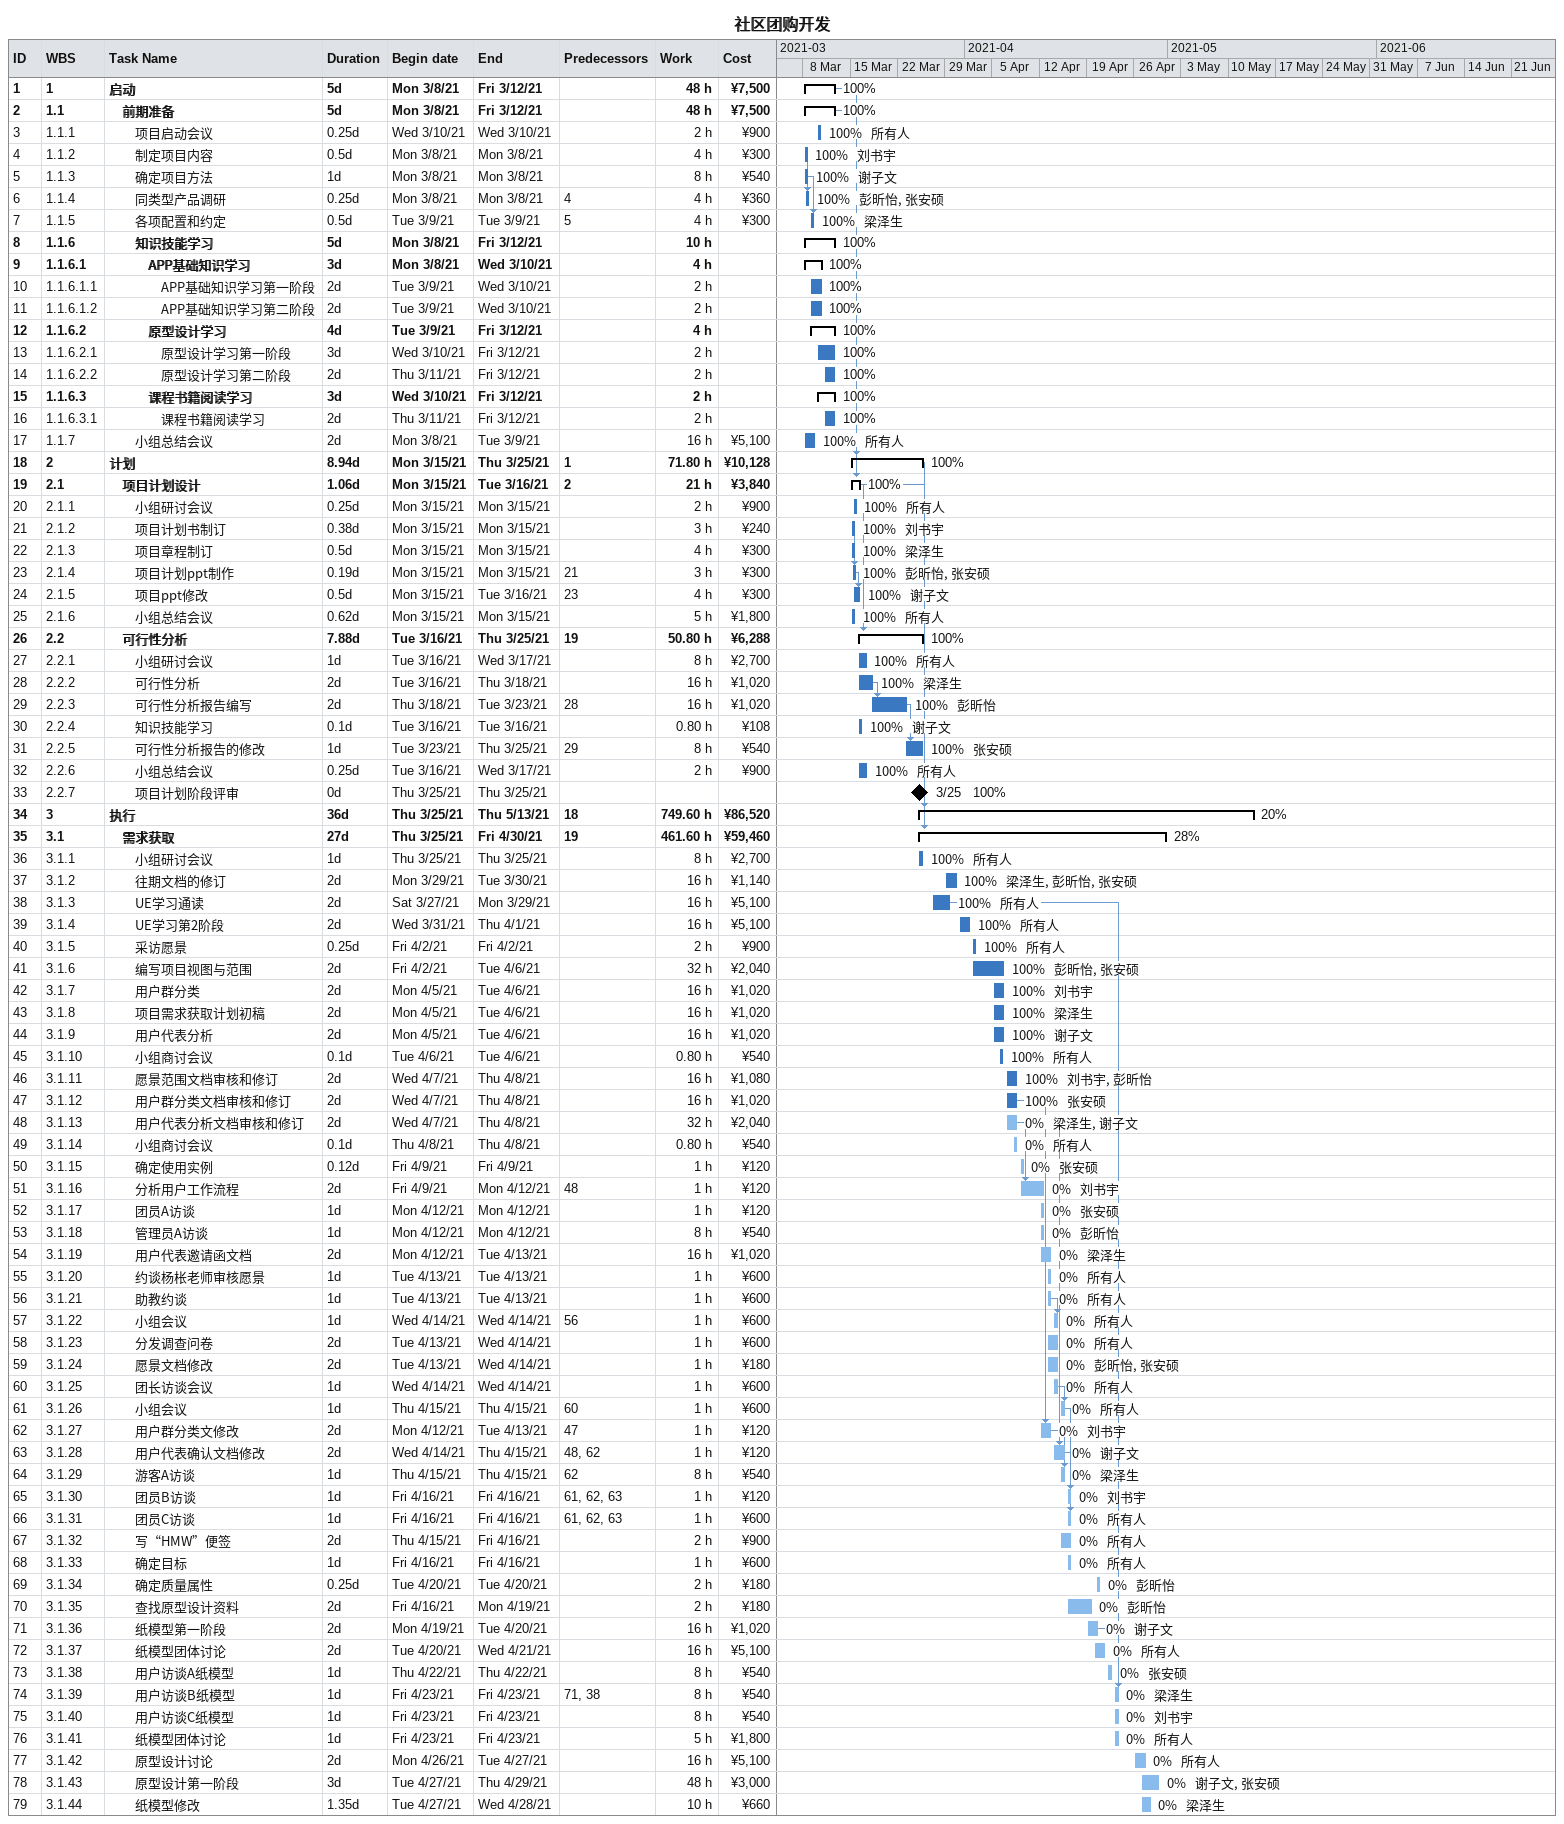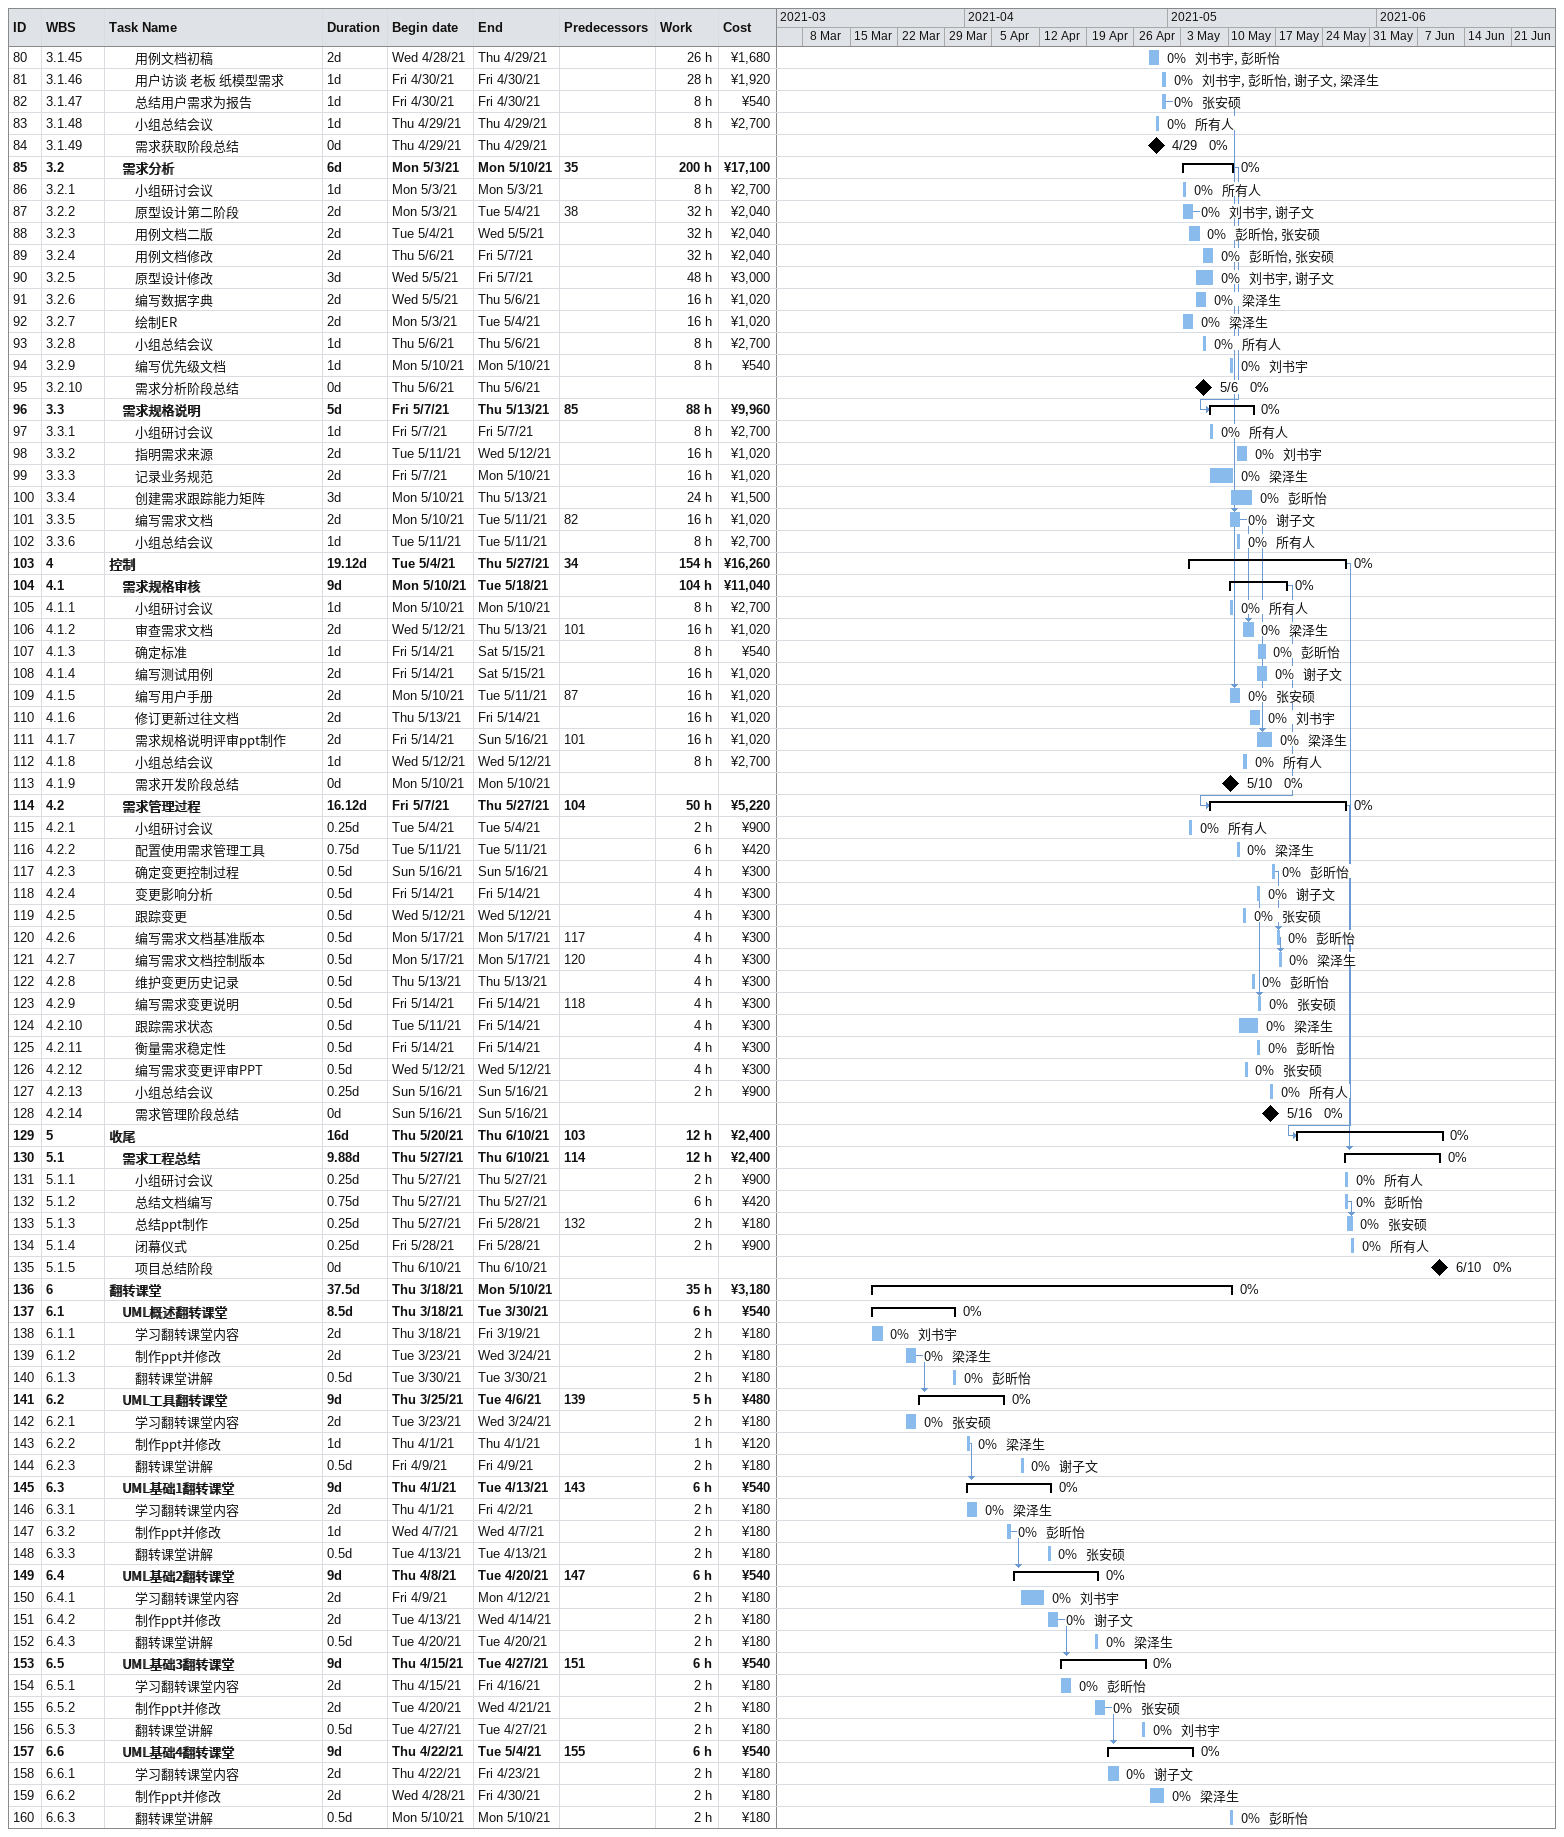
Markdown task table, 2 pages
社区团购开发

| ID | WBS | Task | Duration | Start | Finish | Predecessors | Resources | % complete | Work (h) | Cost (¥) |
|---|---|---|---|---|---|---|---|---|---|---|
| 1 | 1 | **启动** | 5d | 2021-03-08 | 2021-03-12 |  |  | 100 | 48 | 7500 |
| 2 | 1.1 | **前期准备** | 5d | 2021-03-08 | 2021-03-12 |  |  | 100 | 48 | 7500 |
| 3 | 1.1.1 | 项目启动会议 | 0.25d | 2021-03-10 | 2021-03-10 |  | 所有人 | 100 | 2 | 900 |
| 4 | 1.1.2 | 制定项目内容 | 0.5d | 2021-03-08 | 2021-03-08 |  | 刘书宇 | 100 | 4 | 300 |
| 5 | 1.1.3 | 确定项目方法 | 1d | 2021-03-08 | 2021-03-08 |  | 谢子文 | 100 | 8 | 540 |
| 6 | 1.1.4 | 同类型产品调研 | 0.25d | 2021-03-08 | 2021-03-08 | 4 | 彭昕怡, 张安硕 | 100 | 4 | 360 |
| 7 | 1.1.5 | 各项配置和约定 | 0.5d | 2021-03-09 | 2021-03-09 | 5 | 梁泽生 | 100 | 4 | 300 |
| 8 | 1.1.6 | **知识技能学习** | 5d | 2021-03-08 | 2021-03-12 |  |  | 100 | 10 |  |
| 9 | 1.1.6.1 | **APP基础知识学习** | 3d | 2021-03-08 | 2021-03-10 |  |  | 100 | 4 |  |
| 10 | 1.1.6.1.1 | APP基础知识学习第一阶段 | 2d | 2021-03-09 | 2021-03-10 |  |  | 100 | 2 |  |
| 11 | 1.1.6.1.2 | APP基础知识学习第二阶段 | 2d | 2021-03-09 | 2021-03-10 |  |  | 100 | 2 |  |
| 12 | 1.1.6.2 | **原型设计学习** | 4d | 2021-03-09 | 2021-03-12 |  |  | 100 | 4 |  |
| 13 | 1.1.6.2.1 | 原型设计学习第一阶段 | 3d | 2021-03-10 | 2021-03-12 |  |  | 100 | 2 |  |
| 14 | 1.1.6.2.2 | 原型设计学习第二阶段 | 2d | 2021-03-11 | 2021-03-12 |  |  | 100 | 2 |  |
| 15 | 1.1.6.3 | **课程书籍阅读学习** | 3d | 2021-03-10 | 2021-03-12 |  |  | 100 | 2 |  |
| 16 | 1.1.6.3.1 | 课程书籍阅读学习 | 2d | 2021-03-11 | 2021-03-12 |  |  | 100 | 2 |  |
| 17 | 1.1.7 | 小组总结会议 | 2d | 2021-03-08 | 2021-03-09 |  | 所有人 | 100 | 16 | 5100 |
| 18 | 2 | **计划** | 8.94d | 2021-03-15 | 2021-03-25 | 1 |  | 100 | 71.80 | 10128 |
| 19 | 2.1 | **项目计划设计** | 1.06d | 2021-03-15 | 2021-03-16 | 2 |  | 100 | 21 | 3840 |
| 20 | 2.1.1 | 小组研讨会议 | 0.25d | 2021-03-15 | 2021-03-15 |  | 所有人 | 100 | 2 | 900 |
| 21 | 2.1.2 | 项目计划书制订 | 0.38d | 2021-03-15 | 2021-03-15 |  | 刘书宇 | 100 | 3 | 240 |
| 22 | 2.1.3 | 项目章程制订 | 0.5d | 2021-03-15 | 2021-03-15 |  | 梁泽生 | 100 | 4 | 300 |
| 23 | 2.1.4 | 项目计划ppt制作 | 0.19d | 2021-03-15 | 2021-03-15 | 21 | 彭昕怡, 张安硕 | 100 | 3 | 300 |
| 24 | 2.1.5 | 项目ppt修改 | 0.5d | 2021-03-15 | 2021-03-16 | 23 | 谢子文 | 100 | 4 | 300 |
| 25 | 2.1.6 | 小组总结会议 | 0.62d | 2021-03-15 | 2021-03-15 |  | 所有人 | 100 | 5 | 1800 |
| 26 | 2.2 | **可行性分析** | 7.88d | 2021-03-16 | 2021-03-25 | 19 |  | 100 | 50.80 | 6288 |
| 27 | 2.2.1 | 小组研讨会议 | 1d | 2021-03-16 | 2021-03-17 |  | 所有人 | 100 | 8 | 2700 |
| 28 | 2.2.2 | 可行性分析 | 2d | 2021-03-16 | 2021-03-18 |  | 梁泽生 | 100 | 16 | 1020 |
| 29 | 2.2.3 | 可行性分析报告编写 | 2d | 2021-03-18 | 2021-03-23 | 28 | 彭昕怡 | 100 | 16 | 1020 |
| 30 | 2.2.4 | 知识技能学习 | 0.1d | 2021-03-16 | 2021-03-16 |  | 谢子文 | 100 | 0.80 | 108 |
| 31 | 2.2.5 | 可行性分析报告的修改 | 1d | 2021-03-23 | 2021-03-25 | 29 | 张安硕 | 100 | 8 | 540 |
| 32 | 2.2.6 | 小组总结会议 | 0.25d | 2021-03-16 | 2021-03-17 |  | 所有人 | 100 | 2 | 900 |
| 33 | 2.2.7 | 项目计划阶段评审 | 0d | 2021-03-25 | 2021-03-25 |  |  | 100 |  |  |
| 34 | 3 | **执行** | 36d | 2021-03-25 | 2021-05-13 | 18 |  | 20 | 749.60 | 86520 |
| 35 | 3.1 | **需求获取** | 27d | 2021-03-25 | 2021-04-30 | 19 |  | 28 | 461.60 | 59460 |
| 36 | 3.1.1 | 小组研讨会议 | 1d | 2021-03-25 | 2021-03-25 |  | 所有人 | 100 | 8 | 2700 |
| 37 | 3.1.2 | 往期文档的修订 | 2d | 2021-03-29 | 2021-03-30 |  | 梁泽生, 彭昕怡, 张安硕 | 100 | 16 | 1140 |
| 38 | 3.1.3 | UE学习通读 | 2d | 2021-03-27 | 2021-03-29 |  | 所有人 | 100 | 16 | 5100 |
| 39 | 3.1.4 | UE学习第2阶段 | 2d | 2021-03-31 | 2021-04-01 |  | 所有人 | 100 | 16 | 5100 |
| 40 | 3.1.5 | 采访愿景 | 0.25d | 2021-04-02 | 2021-04-02 |  | 所有人 | 100 | 2 | 900 |
| 41 | 3.1.6 | 编写项目视图与范围 | 2d | 2021-04-02 | 2021-04-06 |  | 彭昕怡, 张安硕 | 100 | 32 | 2040 |
| 42 | 3.1.7 | 用户群分类 | 2d | 2021-04-05 | 2021-04-06 |  | 刘书宇 | 100 | 16 | 1020 |
| 43 | 3.1.8 | 项目需求获取计划初稿 | 2d | 2021-04-05 | 2021-04-06 |  | 梁泽生 | 100 | 16 | 1020 |
| 44 | 3.1.9 | 用户代表分析 | 2d | 2021-04-05 | 2021-04-06 |  | 谢子文 | 100 | 16 | 1020 |
| 45 | 3.1.10 | 小组商讨会议 | 0.1d | 2021-04-06 | 2021-04-06 |  | 所有人 | 100 | 0.80 | 540 |
| 46 | 3.1.11 | 愿景范围文档审核和修订 | 2d | 2021-04-07 | 2021-04-08 |  | 刘书宇, 彭昕怡 | 100 | 16 | 1080 |
| 47 | 3.1.12 | 用户群分类文档审核和修订 | 2d | 2021-04-07 | 2021-04-08 |  | 张安硕 | 100 | 16 | 1020 |
| 48 | 3.1.13 | 用户代表分析文档审核和修订 | 2d | 2021-04-07 | 2021-04-08 |  | 梁泽生, 谢子文 | 0 | 32 | 2040 |
| 49 | 3.1.14 | 小组商讨会议 | 0.1d | 2021-04-08 | 2021-04-08 |  | 所有人 | 0 | 0.80 | 540 |
| 50 | 3.1.15 | 确定使用实例 | 0.12d | 2021-04-09 | 2021-04-09 |  | 张安硕 | 0 | 1 | 120 |
| 51 | 3.1.16 | 分析用户工作流程 | 2d | 2021-04-09 | 2021-04-12 | 48 | 刘书宇 | 0 | 1 | 120 |
| 52 | 3.1.17 | 团员A访谈 | 1d | 2021-04-12 | 2021-04-12 |  | 张安硕 | 0 | 1 | 120 |
| 53 | 3.1.18 | 管理员A访谈 | 1d | 2021-04-12 | 2021-04-12 |  | 彭昕怡 | 0 | 8 | 540 |
| 54 | 3.1.19 | 用户代表邀请函文档 | 2d | 2021-04-12 | 2021-04-13 |  | 梁泽生 | 0 | 16 | 1020 |
| 55 | 3.1.20 | 约谈杨枨老师审核愿景 | 1d | 2021-04-13 | 2021-04-13 |  | 所有人 | 0 | 1 | 600 |
| 56 | 3.1.21 | 助教约谈 | 1d | 2021-04-13 | 2021-04-13 |  | 所有人 | 0 | 1 | 600 |
| 57 | 3.1.22 | 小组会议 | 1d | 2021-04-14 | 2021-04-14 | 56 | 所有人 | 0 | 1 | 600 |
| 58 | 3.1.23 | 分发调查问卷 | 2d | 2021-04-13 | 2021-04-14 |  | 所有人 | 0 | 1 | 600 |
| 59 | 3.1.24 | 愿景文档修改 | 2d | 2021-04-13 | 2021-04-14 |  | 彭昕怡, 张安硕 | 0 | 1 | 180 |
| 60 | 3.1.25 | 团长访谈会议 | 1d | 2021-04-14 | 2021-04-14 |  | 所有人 | 0 | 1 | 600 |
| 61 | 3.1.26 | 小组会议 | 1d | 2021-04-15 | 2021-04-15 | 60 | 所有人 | 0 | 1 | 600 |
| 62 | 3.1.27 | 用户群分类文修改 | 2d | 2021-04-12 | 2021-04-13 | 47 | 刘书宇 | 0 | 1 | 120 |
| 63 | 3.1.28 | 用户代表确认文档修改 | 2d | 2021-04-14 | 2021-04-15 | 48, 62 | 谢子文 | 0 | 1 | 120 |
| 64 | 3.1.29 | 游客A访谈 | 1d | 2021-04-15 | 2021-04-15 | 62 | 梁泽生 | 0 | 8 | 540 |
| 65 | 3.1.30 | 团员B访谈 | 1d | 2021-04-16 | 2021-04-16 | 61, 62, 63 | 刘书宇 | 0 | 1 | 120 |
| 66 | 3.1.31 | 团员C访谈 | 1d | 2021-04-16 | 2021-04-16 | 61, 62, 63 | 所有人 | 0 | 1 | 600 |
| 67 | 3.1.32 | 写“HMW”便签 | 2d | 2021-04-15 | 2021-04-16 |  | 所有人 | 0 | 2 | 900 |
| 68 | 3.1.33 | 确定目标 | 1d | 2021-04-16 | 2021-04-16 |  | 所有人 | 0 | 1 | 600 |
| 69 | 3.1.34 | 确定质量属性 | 0.25d | 2021-04-20 | 2021-04-20 |  | 彭昕怡 | 0 | 2 | 180 |
| 70 | 3.1.35 | 查找原型设计资料 | 2d | 2021-04-16 | 2021-04-19 |  | 彭昕怡 | 0 | 2 | 180 |
| 71 | 3.1.36 | 纸模型第一阶段 | 2d | 2021-04-19 | 2021-04-20 |  | 谢子文 | 0 | 16 | 1020 |
| 72 | 3.1.37 | 纸模型团体讨论 | 2d | 2021-04-20 | 2021-04-21 |  | 所有人 | 0 | 16 | 5100 |
| 73 | 3.1.38 | 用户访谈A纸模型 | 1d | 2021-04-22 | 2021-04-22 |  | 张安硕 | 0 | 8 | 540 |
| 74 | 3.1.39 | 用户访谈B纸模型 | 1d | 2021-04-23 | 2021-04-23 | 71, 38 | 梁泽生 | 0 | 8 | 540 |
| 75 | 3.1.40 | 用户访谈C纸模型 | 1d | 2021-04-23 | 2021-04-23 |  | 刘书宇 | 0 | 8 | 540 |
| 76 | 3.1.41 | 纸模型团体讨论 | 1d | 2021-04-23 | 2021-04-23 |  | 所有人 | 0 | 5 | 1800 |
| 77 | 3.1.42 | 原型设计讨论 | 2d | 2021-04-26 | 2021-04-27 |  | 所有人 | 0 | 16 | 5100 |
| 78 | 3.1.43 | 原型设计第一阶段 | 3d | 2021-04-27 | 2021-04-29 |  | 谢子文, 张安硕 | 0 | 48 | 3000 |
| 79 | 3.1.44 | 纸模型修改 | 1.35d | 2021-04-27 | 2021-04-28 |  | 梁泽生 | 0 | 10 | 660 |
| 80 | 3.1.45 | 用例文档初稿 | 2d | 2021-04-28 | 2021-04-29 |  | 刘书宇, 彭昕怡 | 0 | 26 | 1680 |
| 81 | 3.1.46 | 用户访谈 老板 纸模型需求 | 1d | 2021-04-30 | 2021-04-30 |  | 刘书宇, 彭昕怡, 谢子文, 梁泽生 | 0 | 28 | 1920 |
| 82 | 3.1.47 | 总结用户需求为报告 | 1d | 2021-04-30 | 2021-04-30 |  | 张安硕 | 0 | 8 | 540 |
| 83 | 3.1.48 | 小组总结会议 | 1d | 2021-04-29 | 2021-04-29 |  | 所有人 | 0 | 8 | 2700 |
| 84 | 3.1.49 | 需求获取阶段总结 | 0d | 2021-04-29 | 2021-04-29 |  |  | 0 |  |  |
| 85 | 3.2 | **需求分析** | 6d | 2021-05-03 | 2021-05-10 | 35 |  | 0 | 200 | 17100 |
| 86 | 3.2.1 | 小组研讨会议 | 1d | 2021-05-03 | 2021-05-03 |  | 所有人 | 0 | 8 | 2700 |
| 87 | 3.2.2 | 原型设计第二阶段 | 2d | 2021-05-03 | 2021-05-04 | 38 | 刘书宇, 谢子文 | 0 | 32 | 2040 |
| 88 | 3.2.3 | 用例文档二版 | 2d | 2021-05-04 | 2021-05-05 |  | 彭昕怡, 张安硕 | 0 | 32 | 2040 |
| 89 | 3.2.4 | 用例文档修改 | 2d | 2021-05-06 | 2021-05-07 |  | 彭昕怡, 张安硕 | 0 | 32 | 2040 |
| 90 | 3.2.5 | 原型设计修改 | 3d | 2021-05-05 | 2021-05-07 |  | 刘书宇, 谢子文 | 0 | 48 | 3000 |
| 91 | 3.2.6 | 编写数据字典 | 2d | 2021-05-05 | 2021-05-06 |  | 梁泽生 | 0 | 16 | 1020 |
| 92 | 3.2.7 | 绘制ER | 2d | 2021-05-03 | 2021-05-04 |  | 梁泽生 | 0 | 16 | 1020 |
| 93 | 3.2.8 | 小组总结会议 | 1d | 2021-05-06 | 2021-05-06 |  | 所有人 | 0 | 8 | 2700 |
| 94 | 3.2.9 | 编写优先级文档 | 1d | 2021-05-10 | 2021-05-10 |  | 刘书宇 | 0 | 8 | 540 |
| 95 | 3.2.10 | 需求分析阶段总结 | 0d | 2021-05-06 | 2021-05-06 |  |  | 0 |  |  |
| 96 | 3.3 | **需求规格说明** | 5d | 2021-05-07 | 2021-05-13 | 85 |  | 0 | 88 | 9960 |
| 97 | 3.3.1 | 小组研讨会议 | 1d | 2021-05-07 | 2021-05-07 |  | 所有人 | 0 | 8 | 2700 |
| 98 | 3.3.2 | 指明需求来源 | 2d | 2021-05-11 | 2021-05-12 |  | 刘书宇 | 0 | 16 | 1020 |
| 99 | 3.3.3 | 记录业务规范 | 2d | 2021-05-07 | 2021-05-10 |  | 梁泽生 | 0 | 16 | 1020 |
| 100 | 3.3.4 | 创建需求跟踪能力矩阵 | 3d | 2021-05-10 | 2021-05-13 |  | 彭昕怡 | 0 | 24 | 1500 |
| 101 | 3.3.5 | 编写需求文档 | 2d | 2021-05-10 | 2021-05-11 | 82 | 谢子文 | 0 | 16 | 1020 |
| 102 | 3.3.6 | 小组总结会议 | 1d | 2021-05-11 | 2021-05-11 |  | 所有人 | 0 | 8 | 2700 |
| 103 | 4 | **控制** | 19.12d | 2021-05-04 | 2021-05-27 | 34 |  | 0 | 154 | 16260 |
| 104 | 4.1 | **需求规格审核** | 9d | 2021-05-10 | 2021-05-18 |  |  | 0 | 104 | 11040 |
| 105 | 4.1.1 | 小组研讨会议 | 1d | 2021-05-10 | 2021-05-10 |  | 所有人 | 0 | 8 | 2700 |
| 106 | 4.1.2 | 审查需求文档 | 2d | 2021-05-12 | 2021-05-13 | 101 | 梁泽生 | 0 | 16 | 1020 |
| 107 | 4.1.3 | 确定标准 | 1d | 2021-05-14 | 2021-05-15 |  | 彭昕怡 | 0 | 8 | 540 |
| 108 | 4.1.4 | 编写测试用例 | 2d | 2021-05-14 | 2021-05-15 |  | 谢子文 | 0 | 16 | 1020 |
| 109 | 4.1.5 | 编写用户手册 | 2d | 2021-05-10 | 2021-05-11 | 87 | 张安硕 | 0 | 16 | 1020 |
| 110 | 4.1.6 | 修订更新过往文档 | 2d | 2021-05-13 | 2021-05-14 |  | 刘书宇 | 0 | 16 | 1020 |
| 111 | 4.1.7 | 需求规格说明评审ppt制作 | 2d | 2021-05-14 | 2021-05-16 | 101 | 梁泽生 | 0 | 16 | 1020 |
| 112 | 4.1.8 | 小组总结会议 | 1d | 2021-05-12 | 2021-05-12 |  | 所有人 | 0 | 8 | 2700 |
| 113 | 4.1.9 | 需求开发阶段总结 | 0d | 2021-05-10 | 2021-05-10 |  |  | 0 |  |  |
| 114 | 4.2 | **需求管理过程** | 16.12d | 2021-05-07 | 2021-05-27 | 104 |  | 0 | 50 | 5220 |
| 115 | 4.2.1 | 小组研讨会议 | 0.25d | 2021-05-04 | 2021-05-04 |  | 所有人 | 0 | 2 | 900 |
| 116 | 4.2.2 | 配置使用需求管理工具 | 0.75d | 2021-05-11 | 2021-05-11 |  | 梁泽生 | 0 | 6 | 420 |
| 117 | 4.2.3 | 确定变更控制过程 | 0.5d | 2021-05-16 | 2021-05-16 |  | 彭昕怡 | 0 | 4 | 300 |
| 118 | 4.2.4 | 变更影响分析 | 0.5d | 2021-05-14 | 2021-05-14 |  | 谢子文 | 0 | 4 | 300 |
| 119 | 4.2.5 | 跟踪变更 | 0.5d | 2021-05-12 | 2021-05-12 |  | 张安硕 | 0 | 4 | 300 |
| 120 | 4.2.6 | 编写需求文档基准版本 | 0.5d | 2021-05-17 | 2021-05-17 | 117 | 彭昕怡 | 0 | 4 | 300 |
| 121 | 4.2.7 | 编写需求文档控制版本 | 0.5d | 2021-05-17 | 2021-05-17 | 120 | 梁泽生 | 0 | 4 | 300 |
| 122 | 4.2.8 | 维护变更历史记录 | 0.5d | 2021-05-13 | 2021-05-13 |  | 彭昕怡 | 0 | 4 | 300 |
| 123 | 4.2.9 | 编写需求变更说明 | 0.5d | 2021-05-14 | 2021-05-14 | 118 | 张安硕 | 0 | 4 | 300 |
| 124 | 4.2.10 | 跟踪需求状态 | 0.5d | 2021-05-11 | 2021-05-14 |  | 梁泽生 | 0 | 4 | 300 |
| 125 | 4.2.11 | 衡量需求稳定性 | 0.5d | 2021-05-14 | 2021-05-14 |  | 彭昕怡 | 0 | 4 | 300 |
| 126 | 4.2.12 | 编写需求变更评审PPT | 0.5d | 2021-05-12 | 2021-05-12 |  | 张安硕 | 0 | 4 | 300 |
| 127 | 4.2.13 | 小组总结会议 | 0.25d | 2021-05-16 | 2021-05-16 |  | 所有人 | 0 | 2 | 900 |
| 128 | 4.2.14 | 需求管理阶段总结 | 0d | 2021-05-16 | 2021-05-16 |  |  | 0 |  |  |
| 129 | 5 | **收尾** | 16d | 2021-05-20 | 2021-06-10 | 103 |  | 0 | 12 | 2400 |
| 130 | 5.1 | **需求工程总结** | 9.88d | 2021-05-27 | 2021-06-10 | 114 |  | 0 | 12 | 2400 |
| 131 | 5.1.1 | 小组研讨会议 | 0.25d | 2021-05-27 | 2021-05-27 |  | 所有人 | 0 | 2 | 900 |
| 132 | 5.1.2 | 总结文档编写 | 0.75d | 2021-05-27 | 2021-05-27 |  | 彭昕怡 | 0 | 6 | 420 |
| 133 | 5.1.3 | 总结ppt制作 | 0.25d | 2021-05-27 | 2021-05-28 | 132 | 张安硕 | 0 | 2 | 180 |
| 134 | 5.1.4 | 闭幕仪式 | 0.25d | 2021-05-28 | 2021-05-28 |  | 所有人 | 0 | 2 | 900 |
| 135 | 5.1.5 | 项目总结阶段 | 0d | 2021-06-10 | 2021-06-10 |  |  | 0 |  |  |
| 136 | 6 | **翻转课堂** | 37.5d | 2021-03-18 | 2021-05-10 |  |  | 0 | 35 | 3180 |
| 137 | 6.1 | **UML概述翻转课堂** | 8.5d | 2021-03-18 | 2021-03-30 |  |  | 0 | 6 | 540 |
| 138 | 6.1.1 | 学习翻转课堂内容 | 2d | 2021-03-18 | 2021-03-19 |  | 刘书宇 | 0 | 2 | 180 |
| 139 | 6.1.2 | 制作ppt并修改 | 2d | 2021-03-23 | 2021-03-24 |  | 梁泽生 | 0 | 2 | 180 |
| 140 | 6.1.3 | 翻转课堂讲解 | 0.5d | 2021-03-30 | 2021-03-30 |  | 彭昕怡 | 0 | 2 | 180 |
| 141 | 6.2 | **UML工具翻转课堂** | 9d | 2021-03-25 | 2021-04-06 | 139 |  | 0 | 5 | 480 |
| 142 | 6.2.1 | 学习翻转课堂内容 | 2d | 2021-03-23 | 2021-03-24 |  | 张安硕 | 0 | 2 | 180 |
| 143 | 6.2.2 | 制作ppt并修改 | 1d | 2021-04-01 | 2021-04-01 |  | 梁泽生 | 0 | 1 | 120 |
| 144 | 6.2.3 | 翻转课堂讲解 | 0.5d | 2021-04-09 | 2021-04-09 |  | 谢子文 | 0 | 2 | 180 |
| 145 | 6.3 | **UML基础1翻转课堂** | 9d | 2021-04-01 | 2021-04-13 | 143 |  | 0 | 6 | 540 |
| 146 | 6.3.1 | 学习翻转课堂内容 | 2d | 2021-04-01 | 2021-04-02 |  | 梁泽生 | 0 | 2 | 180 |
| 147 | 6.3.2 | 制作ppt并修改 | 1d | 2021-04-07 | 2021-04-07 |  | 彭昕怡 | 0 | 2 | 180 |
| 148 | 6.3.3 | 翻转课堂讲解 | 0.5d | 2021-04-13 | 2021-04-13 |  | 张安硕 | 0 | 2 | 180 |
| 149 | 6.4 | **UML基础2翻转课堂** | 9d | 2021-04-08 | 2021-04-20 | 147 |  | 0 | 6 | 540 |
| 150 | 6.4.1 | 学习翻转课堂内容 | 2d | 2021-04-09 | 2021-04-12 |  | 刘书宇 | 0 | 2 | 180 |
| 151 | 6.4.2 | 制作ppt并修改 | 2d | 2021-04-13 | 2021-04-14 |  | 谢子文 | 0 | 2 | 180 |
| 152 | 6.4.3 | 翻转课堂讲解 | 0.5d | 2021-04-20 | 2021-04-20 |  | 梁泽生 | 0 | 2 | 180 |
| 153 | 6.5 | **UML基础3翻转课堂** | 9d | 2021-04-15 | 2021-04-27 | 151 |  | 0 | 6 | 540 |
| 154 | 6.5.1 | 学习翻转课堂内容 | 2d | 2021-04-15 | 2021-04-16 |  | 彭昕怡 | 0 | 2 | 180 |
| 155 | 6.5.2 | 制作ppt并修改 | 2d | 2021-04-20 | 2021-04-21 |  | 张安硕 | 0 | 2 | 180 |
| 156 | 6.5.3 | 翻转课堂讲解 | 0.5d | 2021-04-27 | 2021-04-27 |  | 刘书宇 | 0 | 2 | 180 |
| 157 | 6.6 | **UML基础4翻转课堂** | 9d | 2021-04-22 | 2021-05-04 | 155 |  | 0 | 6 | 540 |
| 158 | 6.6.1 | 学习翻转课堂内容 | 2d | 2021-04-22 | 2021-04-23 |  | 谢子文 | 0 | 2 | 180 |
| 159 | 6.6.2 | 制作ppt并修改 | 2d | 2021-04-28 | 2021-04-30 |  | 梁泽生 | 0 | 2 | 180 |
| 160 | 6.6.3 | 翻转课堂讲解 | 0.5d | 2021-05-10 | 2021-05-10 |  | 彭昕怡 | 0 | 2 | 180 |
